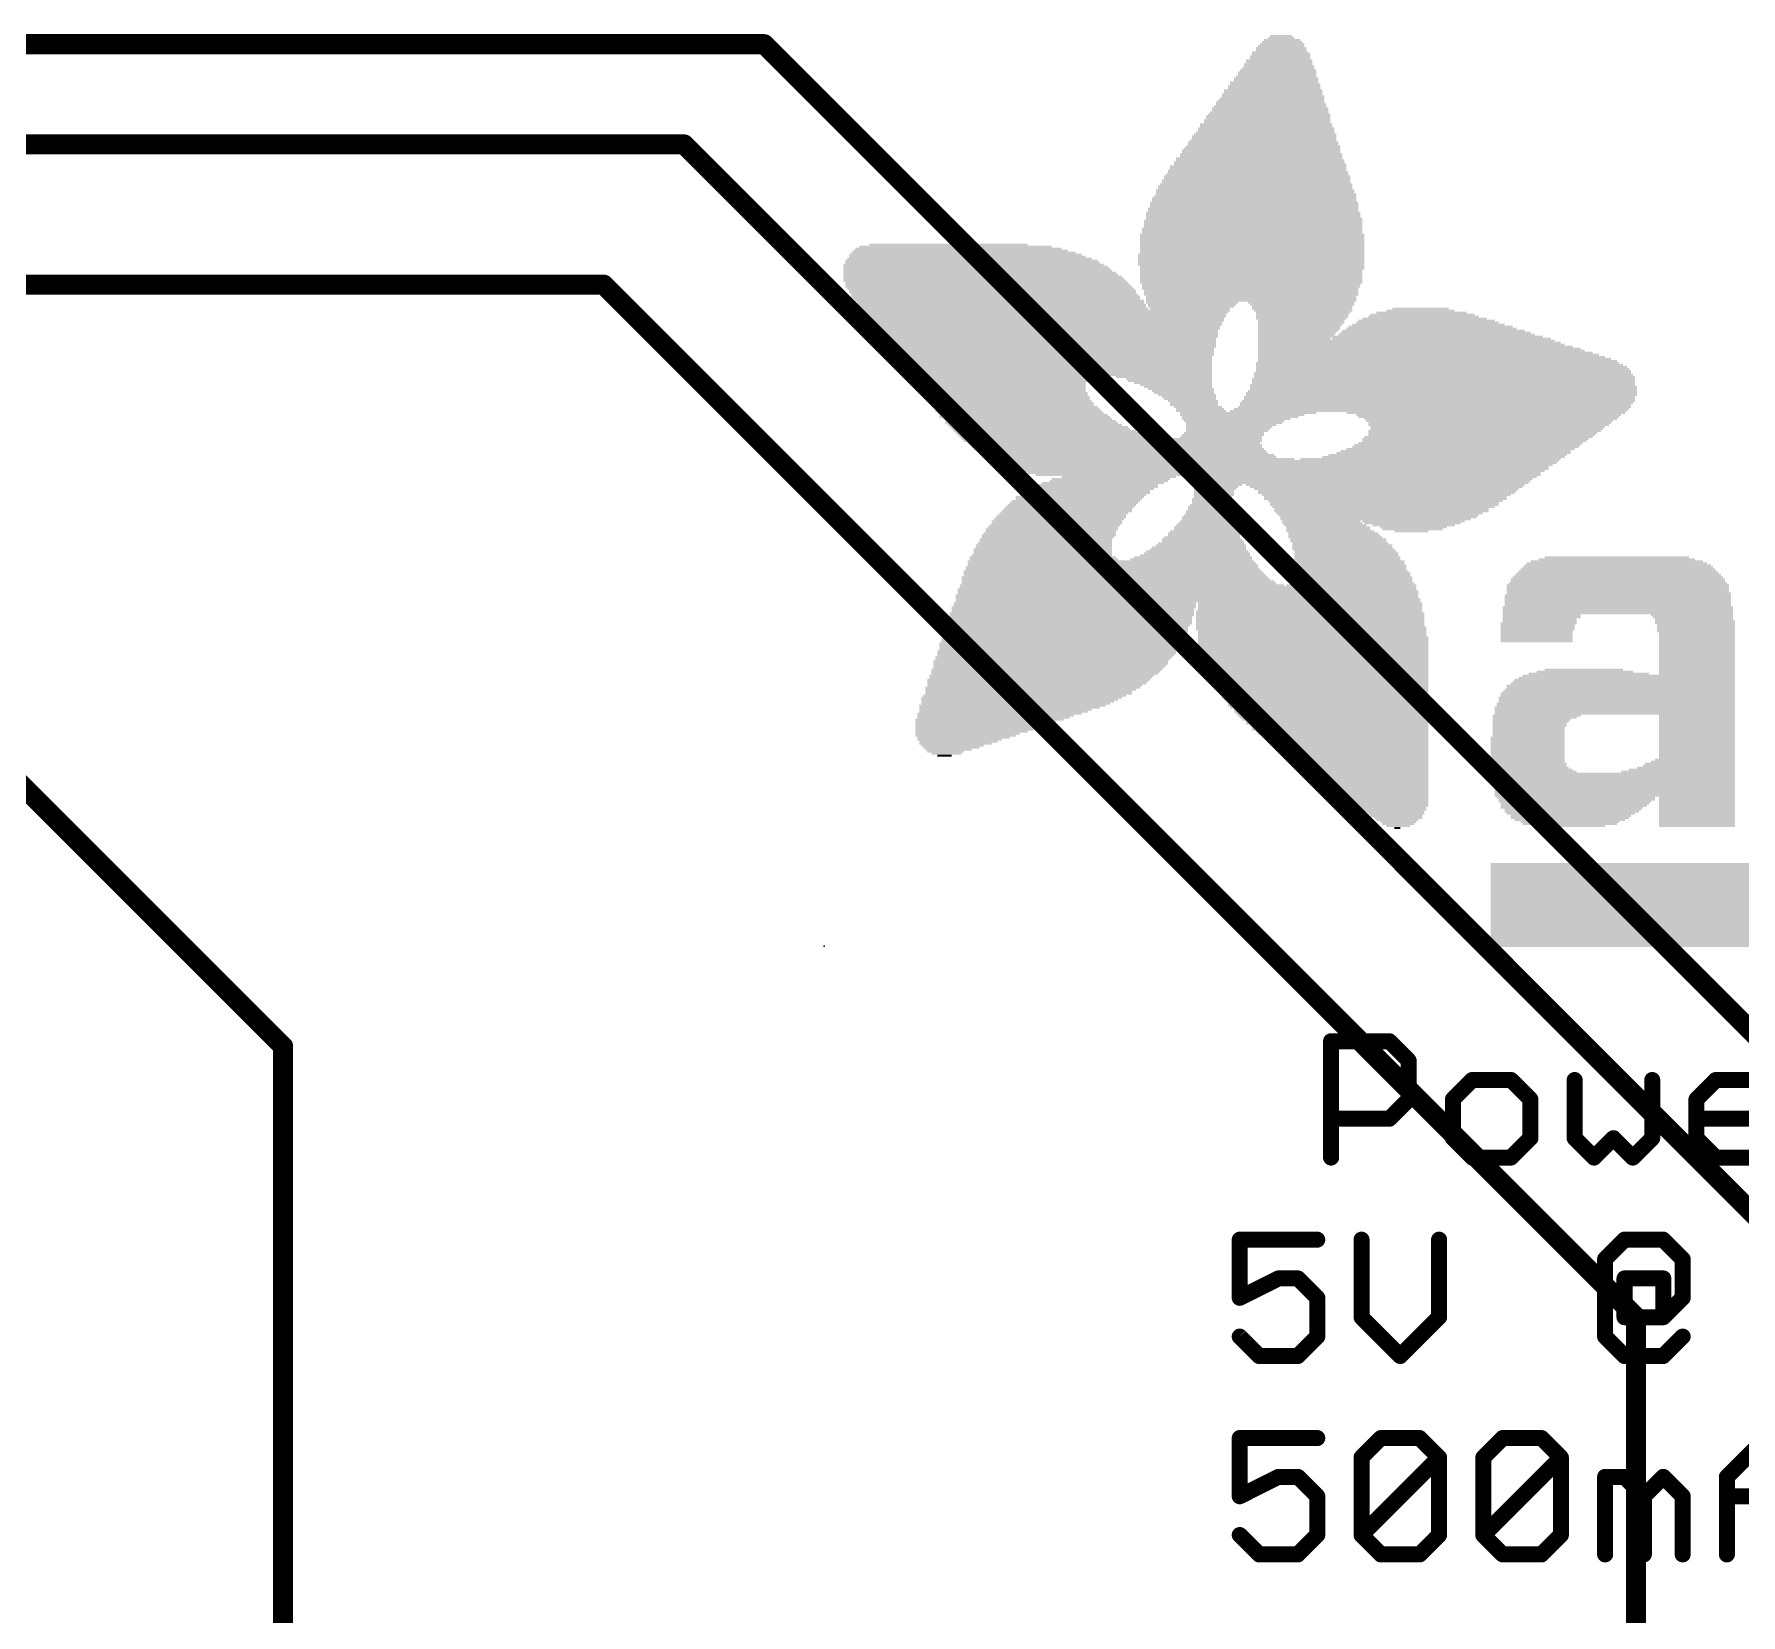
# Model space of a CAD drawing. Extents: x -18.7 to 68.6, y -5.3 to 63.6.
# Drawn here: x 10.69 to 32.32, y 18.58 to 38.61 of the extents above; entities that cross this region are included whole.
import ezdxf

# ---------------------------------------------------------------- set-up
doc = ezdxf.new("R2010")
doc.units = 0
for name, color, linetype in [('16', 132, 'CONTINUOUS'), ('21', 40, 'CONTINUOUS'), ('23', 53, 'CONTINUOUS')]:
    doc.layers.add(name, color=color, linetype=linetype)

# ---------------------------------------------------------------- blocks, each defined once
blk = doc.blocks.new('RECT')
blk.add_solid([(-0.5, -0.5), (0.5, -0.5), (-0.5, 0.5), (0.5, 0.5)])

msp = doc.modelspace()

# ---------------------------------------------------------------- linework, layer by layer
at = {"layer": '16', "const_width": 0.254}
for points in [[(19.939, 38.481), (6.223, 38.481)], [(34.417, 24.003), (19.939, 38.481)], [(8.128, 37.211), (18.923, 37.211)], [(18.923, 37.211), (33.528, 22.606)], [(17.907, 35.433), (5.842, 35.433)], [(30.988, 22.352), (17.907, 35.433)], [(7.747, 31.877), (13.843, 25.781)], [(13.843, 25.781), (13.843, 12.827)], [(30.988, 4.191), (30.988, 22.352)]]:
    msp.add_lwpolyline(points, dxfattribs=at)
at = {"layer": '16', "const_width": 0.127}
for points in [[(19.9839, 38.5259, 1), (19.8941, 38.4361)], [(19.939, 38.4175, 1), (19.939, 38.5445)], [(18.9679, 37.2559, 1), (18.8781, 37.1661)], [(18.923, 37.1475, 1), (18.923, 37.2745)], [(17.9519, 35.4779, 1), (17.8621, 35.3881)], [(17.907, 35.3695, 1), (17.907, 35.4965)], [(13.9065, 25.781, 1), (13.7795, 25.781)], [(13.7981, 25.7361, 1), (13.8879, 25.8259)], [(31.0515, 22.352, 1), (30.9245, 22.352)], [(30.9431, 22.3071, 1), (31.0329, 22.3969)]]:
    msp.add_lwpolyline(points, format="xyb", dxfattribs=at)
at = {"layer": '21', "const_width": 0.2032}
for points in [[(27.1244, 24.3713), (27.1244, 25.8458)], [(27.1244, 25.8458), (27.8616, 25.8458)], [(27.8616, 25.8458), (28.1074, 25.6)], [(28.1074, 25.6), (28.1074, 25.1085)], [(28.9137, 25.3543), (28.668, 25.1085)], [(29.4052, 25.3543), (28.9137, 25.3543)], [(29.651, 25.1085), (29.4052, 25.3543)], [(30.2116, 25.3543), (30.2116, 24.617)], [(31.1946, 24.617), (31.1946, 25.3543)], [(31.7552, 25.1085), (32.0009, 25.3543)], [(32.0009, 25.3543), (32.4924, 25.3543)], [(28.1074, 25.1085), (27.8616, 24.8628)], [(28.668, 25.1085), (28.668, 24.617)], [(29.651, 24.617), (29.651, 25.1085)], [(31.7552, 24.617), (31.7552, 25.1085)], [(27.8616, 24.8628), (27.1244, 24.8628)], [(32.7382, 24.8628), (31.7552, 24.8628)], [(28.668, 24.617), (28.9137, 24.3713)], [(29.4052, 24.3713), (29.651, 24.617)], [(30.2116, 24.617), (30.4573, 24.3713)], [(30.4573, 24.3713), (30.7031, 24.617)], [(30.7031, 24.617), (30.9488, 24.3713)], [(30.9488, 24.3713), (31.1946, 24.617)], [(32.0009, 24.3713), (31.7552, 24.617)], [(28.9137, 24.3713), (29.4052, 24.3713)], [(32.4924, 24.3713), (32.0009, 24.3713)], [(26.9496, 23.3312), (25.9667, 23.3312)], [(25.9667, 23.3312), (25.9667, 22.5939)], [(27.5103, 23.3312), (27.5103, 22.3482)], [(28.4932, 22.3482), (28.4932, 23.3312)], [(30.5975, 23.0854), (30.8432, 23.3312)], [(30.8432, 23.3312), (31.3347, 23.3312)], [(31.3347, 23.3312), (31.5805, 23.0854)], [(30.5975, 22.1024), (30.5975, 23.0854)], [(31.5805, 23.0854), (31.5805, 22.5939)], [(25.9667, 22.5939), (26.4582, 22.8397)], [(26.4582, 22.8397), (26.7039, 22.8397)], [(26.7039, 22.8397), (26.9496, 22.5939)], [(30.8432, 22.3482), (30.8432, 22.8397)], [(30.8432, 22.8397), (31.3347, 22.8397)], [(31.3347, 22.8397), (31.3347, 22.3482)], [(26.9496, 22.5939), (26.9496, 22.1024)], [(31.5805, 22.5939), (31.3347, 22.3482)], [(27.5103, 22.3482), (28.0018, 21.8567)], [(28.0018, 21.8567), (28.4932, 22.3482)], [(31.3347, 22.3482), (30.8432, 22.3482)], [(26.2124, 21.8567), (25.9667, 22.1024)], [(26.9496, 22.1024), (26.7039, 21.8567)], [(30.8432, 21.8567), (30.5975, 22.1024)], [(31.5805, 22.1024), (31.3347, 21.8567)], [(26.7039, 21.8567), (26.2124, 21.8567)], [(31.3347, 21.8567), (30.8432, 21.8567)], [(26.9496, 20.8166), (25.9667, 20.8166)], [(25.9667, 20.8166), (25.9667, 20.0793)], [(27.5103, 20.5708), (27.756, 20.8166)], [(27.756, 20.8166), (28.2475, 20.8166)], [(28.2475, 20.8166), (28.4932, 20.5708)], [(29.0539, 20.5708), (29.2996, 20.8166)], [(29.2996, 20.8166), (29.7911, 20.8166)], [(29.7911, 20.8166), (30.0369, 20.5708)], [(32.1411, 20.3251), (32.6326, 20.8166)], [(27.5103, 19.5878), (27.5103, 20.5708)], [(27.5103, 19.5878), (28.4932, 20.5708)], [(28.4932, 20.5708), (28.4932, 19.5878)], [(29.0539, 19.5878), (29.0539, 20.5708)], [(29.0539, 19.5878), (30.0369, 20.5708)], [(30.0369, 20.5708), (30.0369, 19.5878)], [(25.9667, 20.0793), (26.4582, 20.3251)], [(26.4582, 20.3251), (26.7039, 20.3251)], [(26.7039, 20.3251), (26.9496, 20.0793)], [(30.5975, 19.3421), (30.5975, 20.3251)], [(30.5975, 20.3251), (30.8432, 20.3251)], [(30.8432, 20.3251), (31.089, 20.0793)], [(31.089, 20.0793), (31.3347, 20.3251)], [(31.3347, 20.3251), (31.5805, 20.0793)], [(32.1411, 19.3421), (32.1411, 20.3251)], [(26.9496, 20.0793), (26.9496, 19.5878)], [(31.089, 20.0793), (31.089, 19.3421)], [(31.5805, 20.0793), (31.5805, 19.3421)], [(32.1411, 20.0793), (33.1241, 20.0793)], [(26.2124, 19.3421), (25.9667, 19.5878)], [(26.9496, 19.5878), (26.7039, 19.3421)], [(27.756, 19.3421), (27.5103, 19.5878)], [(28.4932, 19.5878), (28.2475, 19.3421)], [(29.2996, 19.3421), (29.0539, 19.5878)], [(30.0369, 19.5878), (29.7911, 19.3421)], [(26.7039, 19.3421), (26.2124, 19.3421)], [(28.2475, 19.3421), (27.756, 19.3421)], [(29.7911, 19.3421), (29.2996, 19.3421)]]:
    msp.add_lwpolyline(points, dxfattribs=at)
at = {"layer": '21', "const_width": 0.1016}
for points in [[(27.1752, 25.8458, 1), (27.0736, 25.8458)], [(27.1244, 25.8966, 1), (27.1244, 25.795)], [(27.8975, 25.8817, 1), (27.8257, 25.8098)], [(27.8616, 25.795, 1), (27.8616, 25.8966)], [(28.1581, 25.6, 1), (28.0566, 25.6)], [(28.0714, 25.5641, 1), (28.1433, 25.6359)], [(28.9137, 25.4051, 1), (28.9137, 25.3035)], [(28.9496, 25.3184, 1), (28.8778, 25.3902)], [(29.4411, 25.3902, 1), (29.3693, 25.3184)], [(29.4052, 25.3035, 1), (29.4052, 25.4051)], [(30.2624, 25.3543, 1), (30.1608, 25.3543)], [(31.2454, 25.3543, 1), (31.1438, 25.3543)], [(32.0009, 25.4051, 1), (32.0009, 25.3035)], [(32.0369, 25.3184, 1), (31.965, 25.3902)], [(28.0566, 25.1085, 1), (28.1581, 25.1085)], [(28.1433, 25.0726, 1), (28.0714, 25.1444)], [(28.7188, 25.1085, 1), (28.6172, 25.1085)], [(28.6321, 25.1444, 1), (28.7039, 25.0726)], [(29.7018, 25.1085, 1), (29.6002, 25.1085)], [(29.615, 25.0726, 1), (29.6869, 25.1444)], [(31.806, 25.1085, 1), (31.7044, 25.1085)], [(31.7193, 25.1444, 1), (31.7911, 25.0726)], [(27.1244, 24.9136, 1), (27.1244, 24.812)], [(27.8257, 24.8987, 1), (27.8975, 24.8269)], [(27.8616, 24.812, 1), (27.8616, 24.9136)], [(31.7552, 24.9136, 1), (31.7552, 24.812)], [(28.7039, 24.653, 1), (28.6321, 24.5811)], [(28.6172, 24.617, 1), (28.7188, 24.617)], [(29.6002, 24.617, 1), (29.7018, 24.617)], [(29.6869, 24.5811, 1), (29.615, 24.653)], [(30.2475, 24.653, 1), (30.1757, 24.5811)], [(30.1608, 24.617, 1), (30.2624, 24.617)], [(30.739, 24.653, 1), (30.6672, 24.5811)], [(30.739, 24.5811, 1), (30.6672, 24.653)], [(31.1438, 24.617, 1), (31.2454, 24.617)], [(31.2305, 24.5811, 1), (31.1586, 24.653)], [(31.7911, 24.653, 1), (31.7193, 24.5811)], [(31.7044, 24.617, 1), (31.806, 24.617)], [(28.9137, 24.4221, 1), (28.9137, 24.3205)], [(28.8778, 24.3354, 1), (28.9496, 24.4072)], [(29.3693, 24.4072, 1), (29.4411, 24.3354)], [(29.4052, 24.3205, 1), (29.4052, 24.4221)], [(30.4214, 24.4072, 1), (30.4933, 24.3354)], [(30.4214, 24.3354, 1), (30.4933, 24.4072)], [(30.9129, 24.4072, 1), (30.9847, 24.3354)], [(30.9129, 24.3354, 1), (30.9847, 24.4072)], [(32.0009, 24.4221, 1), (32.0009, 24.3205)], [(31.965, 24.3354, 1), (32.0369, 24.4072)], [(27.0736, 24.3713, 1), (27.1752, 24.3713)], [(25.9667, 23.382, 1), (25.9667, 23.2804)], [(26.0175, 23.3312, 1), (25.9159, 23.3312)], [(26.9496, 23.2804, 1), (26.9496, 23.382)], [(27.5611, 23.3312, 1), (27.4595, 23.3312)], [(28.544, 23.3312, 1), (28.4425, 23.3312)], [(30.8432, 23.382, 1), (30.8432, 23.2804)], [(30.8792, 23.2952, 1), (30.8073, 23.3671)], [(31.3706, 23.3671, 1), (31.2988, 23.2952)], [(31.3347, 23.2804, 1), (31.3347, 23.382)], [(30.6483, 23.0854, 1), (30.5467, 23.0854)], [(30.5616, 23.1213, 1), (30.6334, 23.0495)], [(31.6313, 23.0854, 1), (31.5297, 23.0854)], [(31.5445, 23.0495, 1), (31.6164, 23.1213)], [(26.4582, 22.8905, 1), (26.4582, 22.7889)], [(26.4809, 22.7942, 1), (26.4354, 22.8851)], [(26.7398, 22.8756, 1), (26.668, 22.8038)], [(26.7039, 22.7889, 1), (26.7039, 22.8905)], [(30.894, 22.8397, 1), (30.7924, 22.8397)], [(30.8432, 22.8905, 1), (30.8432, 22.7889)], [(31.3855, 22.8397, 1), (31.2839, 22.8397)], [(31.3347, 22.7889, 1), (31.3347, 22.8905)], [(25.944, 22.6394, 1), (25.9894, 22.5485)], [(25.9159, 22.5939, 1), (26.0175, 22.5939)], [(27.0004, 22.5939, 1), (26.8988, 22.5939)], [(26.9137, 22.558, 1), (26.9856, 22.6298)], [(31.5297, 22.5939, 1), (31.6313, 22.5939)], [(31.6164, 22.558, 1), (31.5445, 22.6298)], [(27.5462, 22.3841, 1), (27.4744, 22.3123)], [(27.4595, 22.3482, 1), (27.5611, 22.3482)], [(28.4425, 22.3482, 1), (28.544, 22.3482)], [(28.5292, 22.3123, 1), (28.4573, 22.3841)], [(30.8432, 22.399, 1), (30.8432, 22.2974)], [(30.7924, 22.3482, 1), (30.894, 22.3482)], [(31.2988, 22.3841, 1), (31.3706, 22.3123)], [(31.2839, 22.3482, 1), (31.3855, 22.3482)], [(31.3347, 22.2974, 1), (31.3347, 22.399)], [(26.0026, 22.1384, 1), (25.9308, 22.0665)], [(26.8988, 22.1024, 1), (27.0004, 22.1024)], [(26.9856, 22.0665, 1), (26.9137, 22.1384)], [(30.6334, 22.1384, 1), (30.5616, 22.0665)], [(30.5467, 22.1024, 1), (30.6483, 22.1024)], [(31.6164, 22.0665, 1), (31.5445, 22.1384)], [(26.2124, 21.9075, 1), (26.2124, 21.8059)], [(26.1765, 21.8208, 1), (26.2483, 21.8926)], [(26.668, 21.8926, 1), (26.7398, 21.8208)], [(26.7039, 21.8059, 1), (26.7039, 21.9075)], [(27.9658, 21.8926, 1), (28.0377, 21.8208)], [(27.9658, 21.8208, 1), (28.0377, 21.8926)], [(30.8432, 21.9075, 1), (30.8432, 21.8059)], [(30.8073, 21.8208, 1), (30.8792, 21.8926)], [(31.2988, 21.8926, 1), (31.3706, 21.8208)], [(31.3347, 21.8059, 1), (31.3347, 21.9075)], [(25.9667, 20.8674, 1), (25.9667, 20.7658)], [(26.0175, 20.8166, 1), (25.9159, 20.8166)], [(26.9496, 20.7658, 1), (26.9496, 20.8674)], [(27.756, 20.8674, 1), (27.756, 20.7658)], [(27.7919, 20.7806, 1), (27.7201, 20.8525)], [(28.2834, 20.8525, 1), (28.2116, 20.7806)], [(28.2475, 20.7658, 1), (28.2475, 20.8674)], [(29.2996, 20.8674, 1), (29.2996, 20.7658)], [(29.3355, 20.7806, 1), (29.2637, 20.8525)], [(29.827, 20.8525, 1), (29.7552, 20.7806)], [(29.7911, 20.7658, 1), (29.7911, 20.8674)], [(27.5611, 20.5708, 1), (27.4595, 20.5708)], [(27.4744, 20.6067, 1), (27.5462, 20.5349)], [(28.544, 20.5708, 1), (28.4425, 20.5708)], [(28.5292, 20.5349, 1), (28.4573, 20.6067)], [(28.4573, 20.5349, 1), (28.5292, 20.6067)], [(29.1047, 20.5708, 1), (29.0031, 20.5708)], [(29.018, 20.6067, 1), (29.0898, 20.5349)], [(30.0877, 20.5708, 1), (29.9861, 20.5708)], [(30.0728, 20.5349, 1), (30.0009, 20.6067)], [(30.0009, 20.5349, 1), (30.0728, 20.6067)], [(26.4582, 20.3759, 1), (26.4582, 20.2743)], [(26.4809, 20.2796, 1), (26.4354, 20.3705)], [(26.7398, 20.361, 1), (26.668, 20.2892)], [(26.7039, 20.2743, 1), (26.7039, 20.3759)], [(30.6483, 20.3251, 1), (30.5467, 20.3251)], [(30.5975, 20.3759, 1), (30.5975, 20.2743)], [(30.8792, 20.361, 1), (30.8073, 20.2892)], [(30.8432, 20.2743, 1), (30.8432, 20.3759)], [(31.3706, 20.361, 1), (31.2988, 20.2892)], [(31.3706, 20.2892, 1), (31.2988, 20.361)], [(32.1919, 20.3251, 1), (32.0903, 20.3251)], [(32.1052, 20.361, 1), (32.177, 20.2892)], [(25.944, 20.1248, 1), (25.9894, 20.0339)], [(25.9159, 20.0793, 1), (26.0175, 20.0793)], [(27.0004, 20.0793, 1), (26.8988, 20.0793)], [(26.9137, 20.0434, 1), (26.9856, 20.1152)], [(31.1398, 20.0793, 1), (31.0382, 20.0793)], [(31.0531, 20.1152, 1), (31.1249, 20.0434)], [(31.0531, 20.0434, 1), (31.1249, 20.1152)], [(31.6313, 20.0793, 1), (31.5297, 20.0793)], [(31.5445, 20.0434, 1), (31.6164, 20.1152)], [(32.1411, 20.1301, 1), (32.1411, 20.0285)], [(26.0026, 19.6238, 1), (25.9308, 19.5519)], [(26.9856, 19.5519, 1), (26.9137, 19.6238)], [(27.5462, 19.6238, 1), (27.4744, 19.5519)], [(28.5292, 19.5519, 1), (28.4573, 19.6238)], [(29.0898, 19.6238, 1), (29.018, 19.5519)], [(30.0728, 19.5519, 1), (30.0009, 19.6238)], [(26.8988, 19.5878, 1), (27.0004, 19.5878)], [(27.4744, 19.6238, 1), (27.5462, 19.5519)], [(27.4595, 19.5878, 1), (27.5611, 19.5878)], [(28.4425, 19.5878, 1), (28.544, 19.5878)], [(29.018, 19.6238, 1), (29.0898, 19.5519)], [(29.0031, 19.5878, 1), (29.1047, 19.5878)], [(29.9861, 19.5878, 1), (30.0877, 19.5878)], [(26.2124, 19.3929, 1), (26.2124, 19.2913)], [(26.1765, 19.3062, 1), (26.2483, 19.378)], [(26.668, 19.378, 1), (26.7398, 19.3062)], [(26.7039, 19.2913, 1), (26.7039, 19.3929)], [(27.756, 19.3929, 1), (27.756, 19.2913)], [(27.7201, 19.3062, 1), (27.7919, 19.378)], [(28.2116, 19.378, 1), (28.2834, 19.3062)], [(28.2475, 19.2913, 1), (28.2475, 19.3929)], [(29.2996, 19.3929, 1), (29.2996, 19.2913)], [(29.2637, 19.3062, 1), (29.3355, 19.378)], [(29.7552, 19.378, 1), (29.827, 19.3062)], [(29.7911, 19.2913, 1), (29.7911, 19.3929)], [(30.5467, 19.3421, 1), (30.6483, 19.3421)], [(31.0382, 19.3421, 1), (31.1398, 19.3421)], [(31.5297, 19.3421, 1), (31.6313, 19.3421)], [(32.0903, 19.3421, 1), (32.1919, 19.3421)]]:
    msp.add_lwpolyline(points, format="xyb", dxfattribs=at)
at = {"layer": '23'}
msp.add_point((20.701, 27.051), dxfattribs=at)

# ---------------------------------------------------------------- block references
at = {"layer": '21', "yscale": 0.0254}
for p, xscale in [((26.5049, 38.5064), 0.508), ((26.5049, 38.5318), 0.4572), ((26.4922, 38.5572), 0.3302), ((26.4922, 38.5826), 0.2794), ((26.4668, 38.2778), 0.8382), ((26.4795, 38.3286), 0.762), ((26.4795, 38.3032), 0.762), ((26.4795, 38.3794), 0.7112), ((26.4922, 38.354), 0.7366), ((26.4922, 38.4302), 0.635), ((26.4922, 38.4048), 0.635), ((26.4922, 38.4556), 0.5842), ((26.5049, 38.481), 0.5588), ((26.4287, 38.0746), 1.016), ((26.4414, 38.1254), 0.9906), ((26.4414, 38.1), 0.9906), ((26.4541, 38.1508), 0.9652), ((26.4541, 38.1762), 0.9144), ((26.4541, 38.227), 0.8636), ((26.4668, 38.2016), 0.889), ((26.4668, 38.2524), 0.8382), ((26.3779, 37.846), 1.27), ((26.3906, 37.8968), 1.2446), ((26.3906, 37.8714), 1.2446), ((26.4033, 37.9476), 1.1684), ((26.4033, 37.9222), 1.1684), ((26.4033, 37.9984), 1.1176), ((26.416, 37.973), 1.143), ((26.4287, 38.0492), 1.0668), ((26.4287, 38.0238), 1.0668), ((26.3525, 37.6682), 1.4732), ((26.3525, 37.6428), 1.4732), ((26.3525, 37.6936), 1.4224), ((26.3525, 37.7444), 1.3716), ((26.3652, 37.719), 1.397), ((26.3652, 37.7698), 1.3462), ((26.3779, 37.7952), 1.3208), ((26.3906, 37.8206), 1.2954), ((26.3017, 37.4142), 1.7272), ((26.3017, 37.465), 1.6764), ((26.3017, 37.4396), 1.6764), ((26.3144, 37.5158), 1.6002), ((26.3144, 37.4904), 1.6002), ((26.3271, 37.5666), 1.5748), ((26.3271, 37.5412), 1.5748), ((26.3398, 37.592), 1.5494), ((26.3398, 37.6174), 1.4986), ((26.2636, 37.2364), 1.905), ((26.2636, 37.211), 1.905), ((26.2636, 37.2618), 1.8542), ((26.2763, 37.3126), 1.8288), ((26.2763, 37.2872), 1.8288), ((26.289, 37.338), 1.8034), ((26.289, 37.3634), 1.7526), ((26.3017, 37.3888), 1.7272), ((26.2128, 36.9824), 2.159), ((26.2128, 37.0332), 2.1082), ((26.2255, 37.0078), 2.1336), ((26.2382, 37.084), 2.0574), ((26.2382, 37.0586), 2.0574), ((26.2382, 37.1348), 2.0066), ((26.2382, 37.1094), 2.0066), ((26.2509, 37.1602), 1.9812), ((26.2636, 37.1856), 1.9558), ((26.1874, 36.8046), 2.3622), ((26.1874, 36.7792), 2.3622), ((26.1874, 36.83), 2.3114), ((26.1874, 36.8808), 2.2606), ((26.2001, 36.8554), 2.286), ((26.2001, 36.9316), 2.2352), ((26.2001, 36.9062), 2.2352), ((26.2255, 36.957), 2.1844), ((26.162, 36.5506), 2.5654), ((26.162, 36.6268), 2.5146), ((26.162, 36.6014), 2.5146), ((26.1747, 36.576), 2.54), ((26.162, 36.6776), 2.4638), ((26.162, 36.6522), 2.4638), ((26.1747, 36.703), 2.4384), ((26.1747, 36.7538), 2.3876), ((26.1747, 36.7284), 2.3876), ((26.1366, 36.3474), 2.7178), ((26.1366, 36.3982), 2.667), ((26.1366, 36.3728), 2.667), ((26.1493, 36.4744), 2.6416), ((26.1493, 36.449), 2.6416), ((26.1493, 36.4236), 2.6416), ((26.1493, 36.5252), 2.5908), ((26.1493, 36.4998), 2.5908), ((26.1239, 36.1442), 2.794), ((26.1239, 36.1188), 2.794), ((26.1366, 36.2458), 2.7686), ((26.1366, 36.2204), 2.7686), ((26.1366, 36.195), 2.7686), ((26.1366, 36.1696), 2.7686), ((26.1366, 36.322), 2.7178), ((26.1366, 36.2966), 2.7178), ((26.1493, 36.2712), 2.7432), ((22.3647, 35.9156), 2.4384), ((22.2758, 35.941), 2.0066), ((26.1239, 36.068), 2.8448), ((26.1239, 36.0426), 2.8448), ((26.1239, 36.0172), 2.8448), ((26.1239, 35.9918), 2.8448), ((26.1239, 35.9664), 2.8448), ((26.1239, 35.941), 2.8448), ((26.1239, 35.9156), 2.8448), ((26.1239, 36.0934), 2.794), ((22.5933, 35.687), 3.302), ((22.5679, 35.7378), 3.2004), ((22.5806, 35.7124), 3.2258), ((22.5425, 35.7632), 3.0988), ((22.4917, 35.814), 2.9464), ((22.5171, 35.7886), 2.9972), ((22.4663, 35.8394), 2.8448), ((22.4282, 35.8648), 2.7178), ((22.4028, 35.8902), 2.6162), ((26.1112, 35.814), 2.8702), ((26.1112, 35.7886), 2.8702), ((26.1112, 35.7632), 2.8702), ((26.1112, 35.7378), 2.8702), ((26.1112, 35.7124), 2.8702), ((26.1112, 35.687), 2.8702), ((26.1239, 35.8902), 2.8448), ((26.1239, 35.8648), 2.8448), ((26.1239, 35.8394), 2.8448), ((22.6187, 35.6616), 3.3528), ((22.6314, 35.6362), 3.3782), ((22.6441, 35.6108), 3.4036), ((22.6695, 35.5854), 3.4544), ((22.6822, 35.56), 3.4798), ((22.7076, 35.5346), 3.5306), ((22.7203, 35.5092), 3.556), ((22.733, 35.4838), 3.5814), ((26.1239, 35.6616), 2.8448), ((26.1239, 35.6362), 2.8448), ((26.1112, 35.6108), 2.8194), ((26.1112, 35.5854), 2.8194), ((26.1112, 35.56), 2.8194), ((26.1112, 35.5346), 2.8194), ((26.1112, 35.5092), 2.8194), ((26.1112, 35.4838), 2.8194), ((22.7584, 35.4584), 3.5814), ((22.7711, 35.433), 3.6068), ((22.7838, 35.4076), 3.6322), ((22.8092, 35.3822), 3.6322), ((22.8346, 35.3568), 3.6322), ((22.8346, 35.3314), 3.6322), ((22.86, 35.306), 3.6322), ((22.8727, 35.2806), 3.6576), ((22.8854, 35.2552), 3.6322), ((26.1112, 35.4584), 2.8194), ((26.1112, 35.433), 2.7686), ((26.1112, 35.4076), 2.7686), ((26.0985, 35.3822), 2.7432), ((26.1112, 35.3568), 2.7178), ((26.1112, 35.3314), 2.7178), ((26.1112, 35.306), 2.7178), ((26.1112, 35.2806), 2.667), ((26.1112, 35.2552), 2.667), ((22.9235, 35.2298), 3.6576), ((22.9362, 35.2044), 3.6322), ((22.9489, 35.179), 3.6576), ((22.9616, 35.1536), 3.6322), ((22.987, 35.1282), 3.6322), ((23.5077, 35.1028), 4.6736), ((23.5077, 35.0774), 4.6228), ((23.5077, 35.052), 4.572), ((26.1112, 35.2298), 2.667), ((25.3619, 35.2044), 1.1684), ((25.3619, 35.179), 1.1176), ((25.3492, 35.1536), 1.0922), ((25.3365, 35.1282), 1.016), ((26.7462, 35.2044), 1.3462), ((26.7589, 35.179), 1.3208), ((26.7589, 35.1536), 1.27), ((26.7589, 35.1282), 1.27), ((26.7716, 35.1028), 1.2446), ((26.7716, 35.0774), 1.1938), ((26.7589, 35.052), 1.1684), ((28.2829, 35.052), 1.3208), ((28.2702, 35.0774), 1.143), ((28.2575, 35.1028), 0.8636), ((28.2575, 35.1282), 0.7112), ((23.5204, 35.0266), 4.5466), ((23.5204, 35.0012), 4.4958), ((23.5204, 34.9758), 4.4958), ((23.5204, 34.9504), 4.445), ((23.5331, 34.925), 4.4196), ((23.5331, 34.8996), 4.3688), ((23.5331, 34.8742), 4.3688), ((23.5331, 34.8488), 4.318), ((23.5458, 34.8234), 4.2926), ((26.7589, 35.0266), 1.1684), ((26.7462, 35.0012), 1.143), ((26.7462, 34.9758), 1.0922), ((26.7462, 34.9504), 1.0922), ((26.7335, 34.925), 1.0668), ((26.7208, 34.8996), 1.0414), ((26.7208, 34.8742), 1.0414), ((26.7081, 34.8488), 1.016), ((26.6954, 34.8234), 0.9906), ((28.448, 34.8234), 2.413), ((28.4226, 34.8488), 2.3114), ((28.3972, 34.8742), 2.159), ((28.3845, 34.8996), 2.0828), ((28.3591, 34.925), 1.9304), ((28.3464, 34.9504), 1.8034), ((28.3337, 34.9758), 1.7272), ((28.3083, 35.0012), 1.5748), ((28.2956, 35.0266), 1.397), ((23.5458, 34.798), 4.2926), ((23.5585, 34.7726), 4.2672), ((23.5585, 34.7472), 4.2164), ((23.5712, 34.7218), 4.191), ((23.5712, 34.6964), 4.191), ((23.5839, 34.671), 4.1656), ((23.5839, 34.6456), 4.1656), ((23.5966, 34.6202), 4.0894), ((26.6827, 34.798), 0.9652), ((28.0035, 34.7726), 3.6068), ((26.6573, 34.7472), 0.9144), ((28.0797, 34.7218), 3.7592), ((28.1178, 34.6964), 3.8354), ((28.1432, 34.671), 3.8862), ((28.194, 34.6456), 3.9878), ((28.2448, 34.6202), 4.0894), ((28.5242, 34.7472), 2.7686), ((28.4607, 34.798), 2.4892), ((23.5966, 34.5948), 4.0894), ((23.6093, 34.5694), 4.064), ((23.622, 34.544), 4.0386), ((23.6093, 34.5186), 4.0132), ((23.622, 34.4932), 3.9878), ((23.6347, 34.4678), 3.9624), ((23.6474, 34.4424), 3.937), ((23.6474, 34.417), 3.937), ((23.6601, 34.3916), 3.9116), ((28.4734, 34.4424), 4.5974), ((28.4988, 34.417), 4.6482), ((28.5242, 34.3916), 4.699), ((28.2702, 34.5948), 4.1402), ((28.321, 34.5694), 4.2418), ((28.3591, 34.544), 4.318), ((28.3972, 34.5186), 4.3942), ((28.4353, 34.4932), 4.4704), ((28.4734, 34.4678), 4.5466), ((23.6728, 34.3662), 3.8862), ((23.6855, 34.3408), 3.8608), ((23.6982, 34.3154), 3.8354), ((23.6982, 34.29), 3.8354), ((22.9616, 34.2646), 2.3114), ((22.9362, 34.2392), 2.2098), ((22.9362, 34.2138), 2.2098), ((22.9362, 34.1884), 2.159), ((25.0063, 34.2646), 1.2192), ((25.0698, 34.2392), 1.0922), ((25.0825, 34.2138), 1.0668), ((25.1206, 34.1884), 0.9906), ((28.5496, 34.2392), 4.8514), ((28.5496, 34.2138), 4.8514), ((28.5496, 34.1884), 4.8514), ((28.5369, 34.3154), 4.7752), ((28.5496, 34.29), 4.8006), ((28.5623, 34.2646), 4.826), ((28.5369, 34.3662), 4.7244), ((28.5496, 34.3408), 4.7498), ((22.9489, 34.163), 2.1336), ((22.9616, 34.1376), 2.1082), ((22.9616, 34.1122), 2.1082), ((22.9743, 34.0868), 2.0828), ((22.987, 34.0614), 2.1082), ((23.0124, 34.036), 2.0574), ((23.0251, 34.0106), 2.0828), ((23.0378, 33.9852), 2.0574), ((23.0632, 33.9598), 2.0574), ((25.1587, 34.163), 0.9144), ((25.1841, 34.1376), 0.8636), ((25.2222, 34.1122), 0.8382), ((25.2476, 34.0868), 0.7874), ((25.2603, 34.0614), 0.762), ((25.2984, 34.036), 0.7366), ((25.3238, 34.0106), 0.6858), ((25.3365, 33.9852), 0.6604), ((25.3746, 33.9598), 0.635), ((28.4861, 33.9598), 4.9784), ((28.4988, 34.0106), 4.953), ((28.4988, 33.9852), 4.953), ((28.5242, 34.0614), 4.953), ((28.5242, 34.036), 4.953), ((28.5369, 34.0868), 4.9276), ((28.5369, 34.163), 4.8768), ((28.5496, 34.1376), 4.9022), ((28.5496, 34.1122), 4.9022), ((23.0886, 33.9344), 2.0574), ((23.0886, 33.909), 2.0574), ((23.1267, 33.8836), 2.0828), ((23.1521, 33.8582), 2.0828), ((23.1648, 33.8328), 2.1082), ((23.1902, 33.8074), 2.1082), ((23.2283, 33.782), 2.1336), ((23.241, 33.7566), 2.159), ((25.3873, 33.9344), 0.6096), ((25.3873, 33.909), 0.6096), ((25.4381, 33.8836), 0.6096), ((25.4635, 33.8582), 0.6096), ((25.4762, 33.8328), 0.635), ((26.0731, 33.8074), 1.7272), ((25.9969, 33.782), 1.5748), ((25.9715, 33.7566), 1.4732), ((28.3591, 33.8328), 5.0292), ((28.3972, 33.8582), 5.0038), ((28.4353, 33.8836), 4.9784), ((28.4607, 33.9344), 4.9784), ((28.448, 33.909), 4.953), ((29.083, 33.8074), 3.5306), ((29.1211, 33.782), 3.3528), ((29.1211, 33.7566), 3.302), ((23.2791, 33.7312), 2.1336), ((23.3172, 33.7058), 2.159), ((23.3299, 33.6804), 2.1844), ((23.368, 33.655), 2.2098), ((23.4188, 33.6296), 2.2606), ((23.4442, 33.6042), 2.2606), ((23.495, 33.5788), 2.3114), ((23.5458, 33.5534), 2.3622), ((23.5839, 33.528), 2.3876), ((25.9207, 33.7312), 1.3716), ((25.7556, 33.528), 1.0414), ((25.8953, 33.7058), 1.27), ((25.7683, 33.5534), 1.016), ((25.8953, 33.6804), 1.2192), ((25.8572, 33.655), 1.143), ((25.8318, 33.6296), 1.0922), ((25.8191, 33.6042), 1.0668), ((25.8064, 33.5788), 1.0414), ((29.1465, 33.7312), 3.2004), ((29.1338, 33.7058), 3.1242), ((29.1338, 33.6804), 3.0734), ((29.1211, 33.655), 3.048), ((29.0703, 33.5788), 2.9464), ((29.0449, 33.5534), 2.8956), ((29.0322, 33.528), 2.8702), ((29.1084, 33.6296), 2.9718), ((29.0957, 33.6042), 2.9464), ((23.6474, 33.5026), 2.4638), ((24.3459, 33.4772), 3.81), ((24.3586, 33.4518), 3.7846), ((24.3713, 33.4264), 3.7084), ((24.3967, 33.401), 3.7084), ((24.4094, 33.3756), 3.683), ((24.4348, 33.3502), 3.683), ((24.4729, 33.3248), 3.6576), ((24.4983, 33.2994), 3.6576), ((25.7302, 33.5026), 1.0414), ((28.6766, 33.2994), 2.9718), ((28.702, 33.3248), 2.921), ((28.7655, 33.3502), 2.8956), ((28.829, 33.3756), 2.8702), ((28.8544, 33.401), 2.8702), ((28.8925, 33.4264), 2.8448), ((28.956, 33.4772), 2.8702), ((28.9433, 33.4518), 2.8448), ((28.9941, 33.5026), 2.8956), ((24.5618, 33.274), 3.683), ((24.5872, 33.2486), 3.683), ((24.7269, 33.2232), 3.8608), ((26.4287, 33.1978), 7.1628), ((26.4287, 33.1724), 7.112), ((26.4287, 33.147), 7.0104), ((26.4541, 33.1216), 6.858), ((26.4668, 33.0962), 6.8326), ((28.3845, 33.2232), 3.302), ((28.5496, 33.2486), 3.0734), ((28.6004, 33.274), 3.0226), ((26.4922, 33.0708), 6.6802), ((26.5303, 33.0454), 6.5024), ((24.1427, 32.8676), 1.5748), ((26.5811, 33.02), 6.4008), ((24.1681, 32.893), 1.524), ((24.2316, 32.9184), 1.5494), ((24.3078, 32.9438), 1.4986), ((24.3332, 32.9692), 1.4986), ((24.4348, 32.9946), 1.4478), ((27.5209, 32.9946), 4.4196), ((27.5209, 32.9692), 4.318), ((27.5209, 32.9438), 4.2672), ((27.5082, 32.9184), 4.2418), ((25.6921, 32.893), 0.6096), ((25.6667, 32.8676), 0.5588), ((27.813, 32.893), 3.5306), ((27.8257, 32.8676), 3.4544), ((23.8633, 32.6644), 1.6256), ((23.8887, 32.6898), 1.6256), ((23.9395, 32.7406), 1.6256), ((23.9268, 32.7152), 1.6002), ((23.9776, 32.766), 1.6002), ((24.0284, 32.7914), 1.6002), ((24.0411, 32.8168), 1.5748), ((24.0919, 32.8422), 1.5748), ((25.6159, 32.7152), 0.508), ((25.6159, 32.6898), 0.508), ((25.6159, 32.6644), 0.508), ((25.654, 32.8422), 0.5334), ((25.6413, 32.8168), 0.508), ((25.6413, 32.7914), 0.508), ((25.6413, 32.766), 0.508), ((25.6286, 32.7406), 0.4826), ((27.8257, 32.8422), 3.3528), ((27.8384, 32.8168), 3.2766), ((27.8257, 32.7914), 3.2512), ((27.8257, 32.766), 3.1496), ((27.813, 32.7406), 3.0734), ((27.813, 32.7152), 3.0734), ((27.813, 32.6898), 2.9718), ((27.8003, 32.6644), 2.8956), ((23.6474, 32.4358), 1.651), ((23.6728, 32.4612), 1.651), ((23.6982, 32.4866), 1.651), ((23.7109, 32.512), 1.6256), ((23.7363, 32.5374), 1.6256), ((23.7744, 32.5628), 1.651), ((23.7871, 32.5882), 1.6256), ((23.8125, 32.6136), 1.6256), ((23.8379, 32.639), 1.6256), ((25.5651, 32.4358), 0.7112), ((25.5651, 32.4866), 0.6604), ((25.5651, 32.4612), 0.6604), ((25.5778, 32.512), 0.635), ((25.5905, 32.5628), 0.6096), ((25.5905, 32.5374), 0.6096), ((25.5905, 32.6136), 0.5588), ((25.5905, 32.5882), 0.5588), ((25.6032, 32.639), 0.5334), ((27.8003, 32.639), 2.8956), ((27.7876, 32.6136), 2.8194), ((27.7622, 32.5882), 2.7178), ((27.7622, 32.5628), 2.7178), ((27.7368, 32.5374), 2.6162), ((27.7241, 32.512), 2.54), ((27.7241, 32.4866), 2.4892), ((27.686, 32.4612), 2.413), ((27.0002, 32.4358), 0.9906), ((28.1686, 32.4358), 1.2954), ((23.5458, 32.258), 1.7018), ((23.5331, 32.2326), 1.6764), ((23.5585, 32.2834), 1.6764), ((23.5839, 32.3342), 1.6764), ((23.5712, 32.3088), 1.651), ((23.5966, 32.3596), 1.651), ((23.622, 32.385), 1.651), ((23.6474, 32.4104), 1.651), ((25.4889, 32.2326), 0.9652), ((25.5143, 32.2834), 0.9144), ((25.5143, 32.258), 0.9144), ((25.5143, 32.3088), 0.8636), ((25.5397, 32.3596), 0.8128), ((25.5397, 32.3342), 0.8128), ((25.5397, 32.385), 0.762), ((25.5524, 32.4104), 0.7366), ((27.0129, 32.4104), 1.016), ((27.051, 32.385), 1.0414), ((27.0891, 32.3596), 1.0668), ((27.0891, 32.3342), 1.0668), ((27.1145, 32.3088), 1.1176), ((27.1526, 32.2834), 1.143), ((27.1653, 32.258), 1.1684), ((27.178, 32.2326), 1.1938), ((28.1559, 32.4104), 1.2192), ((28.1686, 32.385), 1.0414), ((28.1686, 32.3596), 0.8382), ((28.1559, 32.3342), 0.762), ((28.1432, 32.3088), 0.4318), ((23.4569, 32.004), 1.778), ((23.4696, 32.0802), 1.7526), ((23.4696, 32.0548), 1.7526), ((23.4696, 32.0294), 1.7526), ((23.4823, 32.131), 1.7272), ((23.4823, 32.1056), 1.7272), ((23.495, 32.1564), 1.7018), ((23.5077, 32.2072), 1.6764), ((23.5077, 32.1818), 1.6764), ((25.4, 32.004), 1.397), ((25.4254, 32.0294), 1.3462), ((25.4254, 32.0548), 1.2954), ((25.4381, 32.0802), 1.2192), ((25.4508, 32.1056), 1.1938), ((25.4762, 32.131), 1.143), ((25.4762, 32.1564), 1.0922), ((25.4889, 32.2072), 1.016), ((25.5016, 32.1818), 1.0414), ((27.2161, 32.2072), 1.2192), ((27.2161, 32.1818), 1.2192), ((27.2415, 32.1564), 1.2192), ((27.2669, 32.131), 1.27), ((27.2669, 32.1056), 1.27), ((27.2796, 32.0802), 1.2954), ((27.305, 32.0548), 1.2954), ((27.3177, 32.0294), 1.3208), ((27.3177, 32.004), 1.3208), ((24.3586, 31.8008), 3.7846), ((24.3459, 31.8516), 3.7084), ((24.3586, 31.8262), 3.7338), ((24.3332, 31.9278), 3.6322), ((24.3459, 31.9024), 3.6576), ((24.3586, 31.877), 3.683), ((23.4696, 31.9786), 1.8542), ((23.4823, 31.9532), 1.8796), ((25.3492, 31.9532), 1.5494), ((25.3746, 31.9786), 1.4986), ((27.3304, 31.9786), 1.3462), ((27.3304, 31.9532), 1.3462), ((27.3685, 31.9278), 1.3716), ((27.3685, 31.9024), 1.3716), ((27.3812, 31.877), 1.397), ((27.3812, 31.8516), 1.397), ((27.3812, 31.8262), 1.397), ((27.3939, 31.8008), 1.4224), ((30.7594, 31.8008), 2.5146), ((30.7594, 31.8262), 2.4638), ((30.7594, 31.8516), 2.413), ((30.7594, 31.877), 2.3622), ((30.7467, 31.9024), 2.286), ((30.7467, 31.9278), 2.1844), ((30.7467, 31.9532), 1.9812), ((30.7467, 31.9786), 1.8288), ((25.2984, 31.5722), 5.8166), ((24.4729, 31.623), 4.1148), ((25.3111, 31.5976), 5.7912), ((24.384, 31.7246), 3.8862), ((24.3967, 31.6992), 3.9116), ((24.4221, 31.6738), 3.9624), ((24.4348, 31.6484), 3.9878), ((24.3713, 31.7754), 3.81), ((24.384, 31.75), 3.8354), ((27.3812, 31.623), 1.651), ((27.3939, 31.6738), 1.524), ((27.4066, 31.6484), 1.5494), ((27.3939, 31.75), 1.4732), ((27.4066, 31.7246), 1.4986), ((27.4066, 31.6992), 1.4986), ((27.4066, 31.7754), 1.4478), ((30.7594, 31.623), 2.8194), ((30.7594, 31.5976), 2.8194), ((30.7594, 31.5722), 2.8194), ((30.7594, 31.6484), 2.7686), ((30.7594, 31.6992), 2.7178), ((30.7594, 31.6738), 2.7178), ((30.7594, 31.7246), 2.667), ((30.7594, 31.75), 2.6162), ((30.7594, 31.7754), 2.5654), ((23.876, 31.3944), 3.0734), ((23.876, 31.369), 3.0734), ((25.2984, 31.496), 5.8674), ((25.2984, 31.4706), 5.8674), ((25.3111, 31.4452), 5.8928), ((25.3111, 31.4198), 5.8928), ((25.3111, 31.5468), 5.842), ((25.3111, 31.5214), 5.842), ((26.8605, 31.3944), 2.8448), ((26.8605, 31.369), 2.8448), ((30.7594, 31.496), 2.8702), ((30.7594, 31.4706), 2.8702), ((30.7594, 31.4452), 2.8702), ((30.7594, 31.4198), 2.8702), ((30.7594, 31.3944), 2.8702), ((30.7594, 31.369), 2.8702), ((30.7594, 31.5468), 2.8194), ((30.7721, 31.5214), 2.8448), ((23.8125, 31.1658), 3.0988), ((23.8125, 31.1404), 3.0988), ((23.8379, 31.2674), 3.0988), ((23.8379, 31.242), 3.0988), ((23.8252, 31.2166), 3.0734), ((23.8252, 31.1912), 3.0734), ((23.8633, 31.3436), 3.0988), ((23.8506, 31.3182), 3.0734), ((23.8506, 31.2928), 3.0734), ((26.8478, 31.2928), 2.8702), ((26.8605, 31.2674), 2.8956), ((26.8605, 31.242), 2.8956), ((26.8605, 31.2166), 2.8956), ((26.8605, 31.1912), 2.8956), ((26.8605, 31.1658), 2.8956), ((26.8605, 31.1404), 2.8956), ((26.8605, 31.3436), 2.8448), ((26.8605, 31.3182), 2.8448), ((29.7561, 31.1404), 0.9652), ((30.7594, 31.3436), 2.921), ((30.7594, 31.3182), 2.921), ((30.7594, 31.2928), 2.921), ((30.7594, 31.2674), 2.921), ((29.7942, 31.242), 0.9906), ((29.7942, 31.2166), 0.9906), ((29.7688, 31.1912), 0.9398), ((29.7688, 31.1658), 0.9398), ((31.6992, 31.242), 1.0414), ((31.7119, 31.2166), 1.016), ((31.7246, 31.1912), 0.9906), ((31.7373, 31.1658), 1.016), ((31.7373, 31.1404), 1.016), ((23.7236, 30.9372), 3.0734), ((23.749, 31.0134), 3.0734), ((23.749, 30.988), 3.0734), ((23.749, 30.9626), 3.0734), ((23.7871, 31.115), 3.0988), ((23.7744, 31.0896), 3.0734), ((23.7744, 31.0642), 3.0734), ((23.7744, 31.0388), 3.0734), ((26.8605, 31.115), 2.8956), ((26.8732, 31.0896), 2.921), ((26.8732, 31.0642), 2.921), ((26.8859, 31.0388), 2.8956), ((26.8859, 31.0134), 2.8956), ((26.8859, 30.988), 2.8956), ((26.8986, 30.9626), 2.921), ((26.8986, 30.9372), 2.921), ((29.7434, 31.115), 0.9398), ((29.7434, 31.0896), 0.9398), ((29.7434, 31.0642), 0.9398), ((29.7307, 31.0388), 0.9144), ((29.7307, 31.0134), 0.9144), ((29.7307, 30.988), 0.9144), ((29.7307, 30.9626), 0.9144), ((29.7307, 30.9372), 0.9144), ((31.75, 31.115), 0.9906), ((31.75, 31.0896), 0.9906), ((31.75, 31.0642), 0.9906), ((31.75, 31.0388), 0.9906), ((31.7627, 31.0134), 0.9652), ((31.7627, 30.988), 0.9652), ((31.7627, 30.9626), 0.9652), ((31.7627, 30.9372), 0.9652), ((23.6093, 30.7086), 2.9972), ((23.6474, 30.7848), 3.0226), ((23.6474, 30.7594), 3.0226), ((23.6347, 30.734), 2.9972), ((23.6982, 30.8864), 3.0734), ((23.6855, 30.861), 3.048), ((23.6855, 30.8356), 3.048), ((23.6728, 30.8102), 3.0226), ((23.7109, 30.9118), 3.048), ((26.8986, 30.9118), 2.921), ((26.8986, 30.8864), 2.921), ((26.8986, 30.861), 2.921), ((26.8986, 30.8356), 2.921), ((26.9113, 30.8102), 2.8956), ((26.9113, 30.7848), 2.8956), ((26.9113, 30.7594), 2.8956), ((26.9113, 30.734), 2.8956), ((26.924, 30.7086), 2.8702), ((29.7307, 30.9118), 0.9144), ((31.7627, 30.9118), 0.9652), ((31.7627, 30.8864), 0.9652), ((31.7627, 30.861), 0.9652), ((31.7627, 30.8356), 0.9652), ((31.7627, 30.8102), 0.9652), ((31.7627, 30.7848), 0.9652), ((31.7627, 30.7594), 0.9652), ((31.7627, 30.734), 0.9652), ((31.7627, 30.7086), 0.9652), ((23.5204, 30.5562), 2.921), ((23.5077, 30.5308), 2.8956), ((23.495, 30.5054), 2.8702), ((23.5712, 30.6578), 2.9718), ((23.5712, 30.6324), 2.9718), ((23.5585, 30.607), 2.9464), ((23.5458, 30.5816), 2.921), ((23.5966, 30.6832), 2.9718), ((26.924, 30.6832), 2.8702), ((26.9367, 30.6578), 2.8448), ((26.9367, 30.6324), 2.8448), ((26.9367, 30.607), 2.8448), ((26.9494, 30.5816), 2.8194), ((26.9494, 30.5562), 2.8194), ((26.9494, 30.5308), 2.8194), ((26.9621, 30.5054), 2.794), ((30.3911, 30.5054), 1.524), ((30.3403, 30.5308), 1.2192), ((30.3276, 30.5562), 0.9906), ((31.7627, 30.6832), 0.9652), ((31.7627, 30.6578), 0.9652), ((31.7627, 30.6324), 0.9652), ((31.7627, 30.607), 0.9652), ((31.7627, 30.5816), 0.9652), ((31.7627, 30.5562), 0.9652), ((31.7627, 30.5308), 0.9652), ((31.7627, 30.5054), 0.9652), ((23.3426, 30.3276), 2.7178), ((23.3172, 30.3022), 2.667), ((23.2918, 30.2768), 2.6162), ((23.4188, 30.4292), 2.8194), ((23.4061, 30.4038), 2.794), ((23.3934, 30.3784), 2.7686), ((23.368, 30.353), 2.7178), ((23.4569, 30.48), 2.8448), ((23.4442, 30.4546), 2.8194), ((26.9748, 30.48), 2.7686), ((26.9748, 30.4546), 2.7686), ((26.9875, 30.4292), 2.7432), ((26.9875, 30.4038), 2.7432), ((26.9875, 30.3784), 2.7432), ((27.0129, 30.353), 2.6924), ((27.0129, 30.3276), 2.6924), ((27.0256, 30.3022), 2.667), ((27.0256, 30.2768), 2.667), ((30.7721, 30.2768), 2.9464), ((30.7848, 30.3022), 2.921), ((30.7975, 30.353), 2.8956), ((30.7975, 30.3276), 2.8956), ((30.8229, 30.3784), 2.8448), ((30.8356, 30.4038), 2.8194), ((30.8483, 30.4292), 2.794), ((30.8737, 30.4546), 2.7432), ((30.8991, 30.48), 2.6924), ((23.0886, 30.099), 2.3622), ((23.0505, 30.0736), 2.286), ((23.2029, 30.2006), 2.54), ((23.1775, 30.1752), 2.4892), ((23.1521, 30.1498), 2.4384), ((23.1267, 30.1244), 2.3876), ((23.241, 30.226), 2.5654), ((23.2918, 30.2514), 2.6162), ((27.0383, 30.2514), 2.6416), ((27.051, 30.226), 2.6162), ((27.051, 30.2006), 2.6162), ((27.0637, 30.1752), 2.5908), ((27.0764, 30.1498), 2.5654), ((27.0891, 30.1244), 2.54), ((27.0891, 30.099), 2.54), ((27.1018, 30.0736), 2.5146), ((30.7213, 30.0736), 3.048), ((30.734, 30.1244), 3.0226), ((30.734, 30.099), 3.0226), ((30.7467, 30.2006), 2.9972), ((30.7467, 30.1752), 2.9972), ((30.7467, 30.1498), 2.9972), ((30.7594, 30.2514), 2.9718), ((30.7594, 30.226), 2.9718), ((22.7965, 29.9212), 1.8796), ((22.7457, 29.8958), 1.778), ((22.7203, 29.8704), 1.7272), ((22.6822, 29.845), 1.651), ((22.9235, 29.9974), 2.0828), ((22.8727, 29.972), 1.9812), ((22.8473, 29.9466), 1.9304), ((22.9997, 30.0482), 2.1844), ((22.9743, 30.0228), 2.1336), ((27.1272, 30.0482), 2.4638), ((27.1272, 30.0228), 2.4638), ((27.1399, 29.9974), 2.4384), ((27.1526, 29.972), 2.413), ((27.1653, 29.9466), 2.3876), ((27.178, 29.9212), 2.3622), ((27.2034, 29.8958), 2.3114), ((27.2034, 29.8704), 2.3114), ((27.2288, 29.845), 2.2606), ((29.7307, 29.972), 1.1176), ((29.7053, 29.9466), 1.0668), ((29.6672, 29.9212), 0.9906), ((29.6545, 29.8958), 0.9652), ((29.6418, 29.8704), 0.9398), ((29.6418, 29.845), 0.9398), ((30.7213, 30.0482), 3.048), ((30.7213, 30.0228), 3.048), ((30.7213, 29.9974), 3.048), ((31.7627, 29.972), 0.9652), ((31.7627, 29.9466), 0.9652), ((31.7627, 29.9212), 0.9652), ((31.7627, 29.8958), 0.9652), ((31.7627, 29.8704), 0.9652), ((31.7627, 29.845), 0.9652), ((22.6314, 29.8196), 1.5494), ((22.606, 29.7942), 1.4986), ((22.5679, 29.7688), 1.4224), ((22.5171, 29.7434), 1.3208), ((22.4917, 29.718), 1.27), ((22.4663, 29.6926), 1.1684), ((22.4155, 29.6672), 1.0668), ((22.4028, 29.6418), 0.9906), ((27.2415, 29.8196), 2.2352), ((27.2415, 29.7942), 2.2352), ((27.2669, 29.7688), 2.1844), ((27.2796, 29.7434), 2.159), ((27.305, 29.718), 2.1082), ((27.3177, 29.6926), 2.0828), ((27.3431, 29.6672), 2.032), ((27.3558, 29.6418), 2.0066), ((29.6164, 29.6926), 0.9398), ((29.6164, 29.6672), 0.9398), ((29.6164, 29.6418), 0.9398), ((29.6291, 29.8196), 0.9144), ((29.6291, 29.7942), 0.9144), ((29.6291, 29.7688), 0.9144), ((29.6291, 29.7434), 0.9144), ((29.6291, 29.718), 0.9144), ((31.7627, 29.8196), 0.9652), ((31.7627, 29.7942), 0.9652), ((31.7627, 29.7688), 0.9652), ((31.7627, 29.7434), 0.9652), ((31.7627, 29.718), 0.9652), ((31.7627, 29.6926), 0.9652), ((31.7627, 29.6672), 0.9652), ((31.7627, 29.6418), 0.9652), ((22.3647, 29.6164), 0.9144), ((22.3266, 29.591), 0.7874), ((22.3139, 29.5656), 0.7112), ((22.2758, 29.5402), 0.5842), ((22.2377, 29.5148), 0.4572), ((22.2504, 29.4894), 0.381), ((22.225, 29.464), 0.1778), ((27.3685, 29.6164), 1.9812), ((27.3939, 29.591), 1.9304), ((27.3939, 29.5656), 1.9304), ((27.4193, 29.5402), 1.8796), ((27.4447, 29.5148), 1.8288), ((27.4574, 29.4894), 1.8034), ((27.4701, 29.464), 1.778), ((27.4955, 29.4386), 1.7272), ((27.5082, 29.4132), 1.7018), ((29.6164, 29.6164), 0.9398), ((29.6164, 29.591), 0.9398), ((29.6164, 29.5656), 0.9398), ((29.6164, 29.5402), 0.9398), ((29.6164, 29.5148), 0.9398), ((29.6164, 29.4894), 0.9398), ((29.6164, 29.464), 0.9398), ((29.6164, 29.4386), 0.9398), ((29.6164, 29.4132), 0.9398), ((31.7373, 29.4132), 1.016), ((31.7627, 29.6164), 0.9652), ((31.7627, 29.591), 0.9652), ((31.7627, 29.5656), 0.9652), ((31.7627, 29.5402), 0.9652), ((31.7627, 29.5148), 0.9652), ((31.7627, 29.4894), 0.9652), ((31.7627, 29.464), 0.9652), ((31.7627, 29.4386), 0.9652), ((27.5336, 29.3878), 1.651), ((27.5463, 29.3624), 1.6256), ((27.559, 29.337), 1.6002), ((27.5844, 29.3116), 1.5494), ((27.5971, 29.2862), 1.524), ((27.6098, 29.2608), 1.4986), ((27.6352, 29.2354), 1.4478), ((27.6479, 29.21), 1.4224), ((29.6164, 29.3878), 0.9398), ((29.6291, 29.3624), 0.9652), ((29.6291, 29.337), 0.9652), ((29.6418, 29.3116), 0.9906), ((29.6799, 29.2862), 1.016), ((29.7053, 29.2608), 1.0668), ((30.7086, 29.2354), 3.0734), ((30.7086, 29.21), 3.0734), ((31.5214, 29.2608), 1.4478), ((31.5722, 29.2862), 1.3462), ((31.623, 29.3116), 1.2446), ((31.6611, 29.337), 1.1684), ((31.6738, 29.3624), 1.143), ((31.7119, 29.3878), 1.0668), ((27.6606, 29.1846), 1.397), ((27.686, 29.1592), 1.3462), ((27.6987, 29.1338), 1.3208), ((27.7114, 29.1084), 1.2954), ((27.7368, 29.083), 1.2446), ((27.7622, 29.0576), 1.1938), ((27.7622, 29.0322), 1.1938), ((27.7876, 29.0068), 1.143), ((27.8003, 28.9814), 1.1176), ((30.7086, 29.1846), 3.0734), ((30.7086, 29.1592), 3.0734), ((30.7086, 29.1338), 3.0734), ((30.7086, 29.1084), 3.0734), ((30.7086, 29.083), 3.0734), ((30.7213, 29.0576), 3.048), ((30.7213, 29.0322), 3.048), ((30.7213, 29.0068), 3.048), ((30.7213, 28.9814), 3.048), ((27.813, 28.956), 1.0922), ((27.8384, 28.9306), 1.0414), ((27.8511, 28.9052), 1.016), ((27.8765, 28.8798), 0.9652), ((27.9019, 28.8544), 0.9144), ((27.9019, 28.829), 0.9144), ((27.9146, 28.8036), 0.8382), ((27.9273, 28.7782), 0.8128), ((30.7213, 28.956), 3.048), ((30.226, 28.9306), 2.0066), ((30.2387, 28.9052), 1.9812), ((30.2133, 28.8798), 1.9304), ((30.2133, 28.8544), 1.8796), ((30.2006, 28.829), 1.8542), ((30.1752, 28.8036), 1.8034), ((30.1879, 28.7782), 1.7272), ((31.7627, 28.9306), 0.9652), ((31.7627, 28.9052), 0.9652), ((31.7627, 28.8798), 0.9652), ((31.7627, 28.8544), 0.9652), ((31.7627, 28.829), 0.9652), ((31.7627, 28.8036), 0.9652), ((31.7627, 28.7782), 0.9652), ((27.9273, 28.7528), 0.762), ((27.9527, 28.7274), 0.7112), ((27.9527, 28.702), 0.6604), ((27.9781, 28.6766), 0.6096), ((27.9654, 28.6512), 0.5334), ((27.9781, 28.6258), 0.4572), ((27.9781, 28.6004), 0.4064), ((27.9781, 28.575), 0.3048), ((27.9654, 28.5496), 0.0762), ((30.1752, 28.7528), 1.7018), ((30.1625, 28.7274), 1.6256), ((30.1625, 28.702), 1.524), ((30.1498, 28.6766), 1.4986), ((30.1498, 28.6512), 1.397), ((30.1498, 28.6258), 1.2446), ((30.1498, 28.6004), 1.1938), ((30.1498, 28.575), 0.889), ((31.7627, 28.7528), 0.9652), ((31.7627, 28.7274), 0.9652), ((31.7627, 28.702), 0.9652), ((31.7627, 28.6766), 0.9652), ((31.7627, 28.6512), 0.9652), ((31.7627, 28.6258), 0.9652), ((31.7627, 28.6004), 0.9652), ((31.7627, 28.575), 0.9652), ((39.751, 28.0924), 21.209), ((39.751, 28.067), 21.209), ((39.751, 28.0416), 21.209), ((39.751, 28.0162), 21.209), ((39.751, 27.9908), 21.209), ((39.751, 27.9654), 21.209), ((34.3281, 27.94), 10.3632), ((34.3281, 27.9146), 10.3632), ((34.3281, 27.8892), 10.3632), ((34.3281, 27.8638), 10.3632), ((34.3281, 27.8384), 10.3632), ((34.3281, 27.813), 10.3632), ((34.3281, 27.7876), 10.3632), ((34.3281, 27.7622), 10.3632), ((34.3281, 27.7368), 10.3632), ((34.3281, 27.7114), 10.3632), ((34.3281, 27.686), 10.3632), ((34.3281, 27.6606), 10.3632), ((34.3281, 27.6352), 10.3632), ((34.3281, 27.6098), 10.3632), ((34.3281, 27.5844), 10.3632), ((34.3281, 27.559), 10.3632), ((34.3281, 27.5336), 10.3632), ((34.3281, 27.5082), 10.3632), ((34.3281, 27.4828), 10.3632), ((34.3281, 27.4574), 10.3632), ((34.3281, 27.432), 10.3632), ((34.3281, 27.4066), 10.3632), ((34.3281, 27.3812), 10.3632), ((34.3281, 27.3558), 10.3632), ((34.3281, 27.3304), 10.3632), ((34.3281, 27.305), 10.3632), ((34.3281, 27.2796), 10.3632), ((34.3281, 27.2542), 10.3632), ((34.3281, 27.2288), 10.3632), ((34.3281, 27.2034), 10.3632), ((34.3281, 27.178), 10.3632), ((34.3281, 27.1526), 10.3632), ((34.3281, 27.1272), 10.3632), ((34.3281, 27.1018), 10.3632), ((34.3281, 27.0764), 10.3632), ((34.3281, 27.051), 10.3632)]:
    msp.add_blockref('RECT', p, dxfattribs=dict(at, xscale=xscale))

doc.saveas('drawing.dxf')
